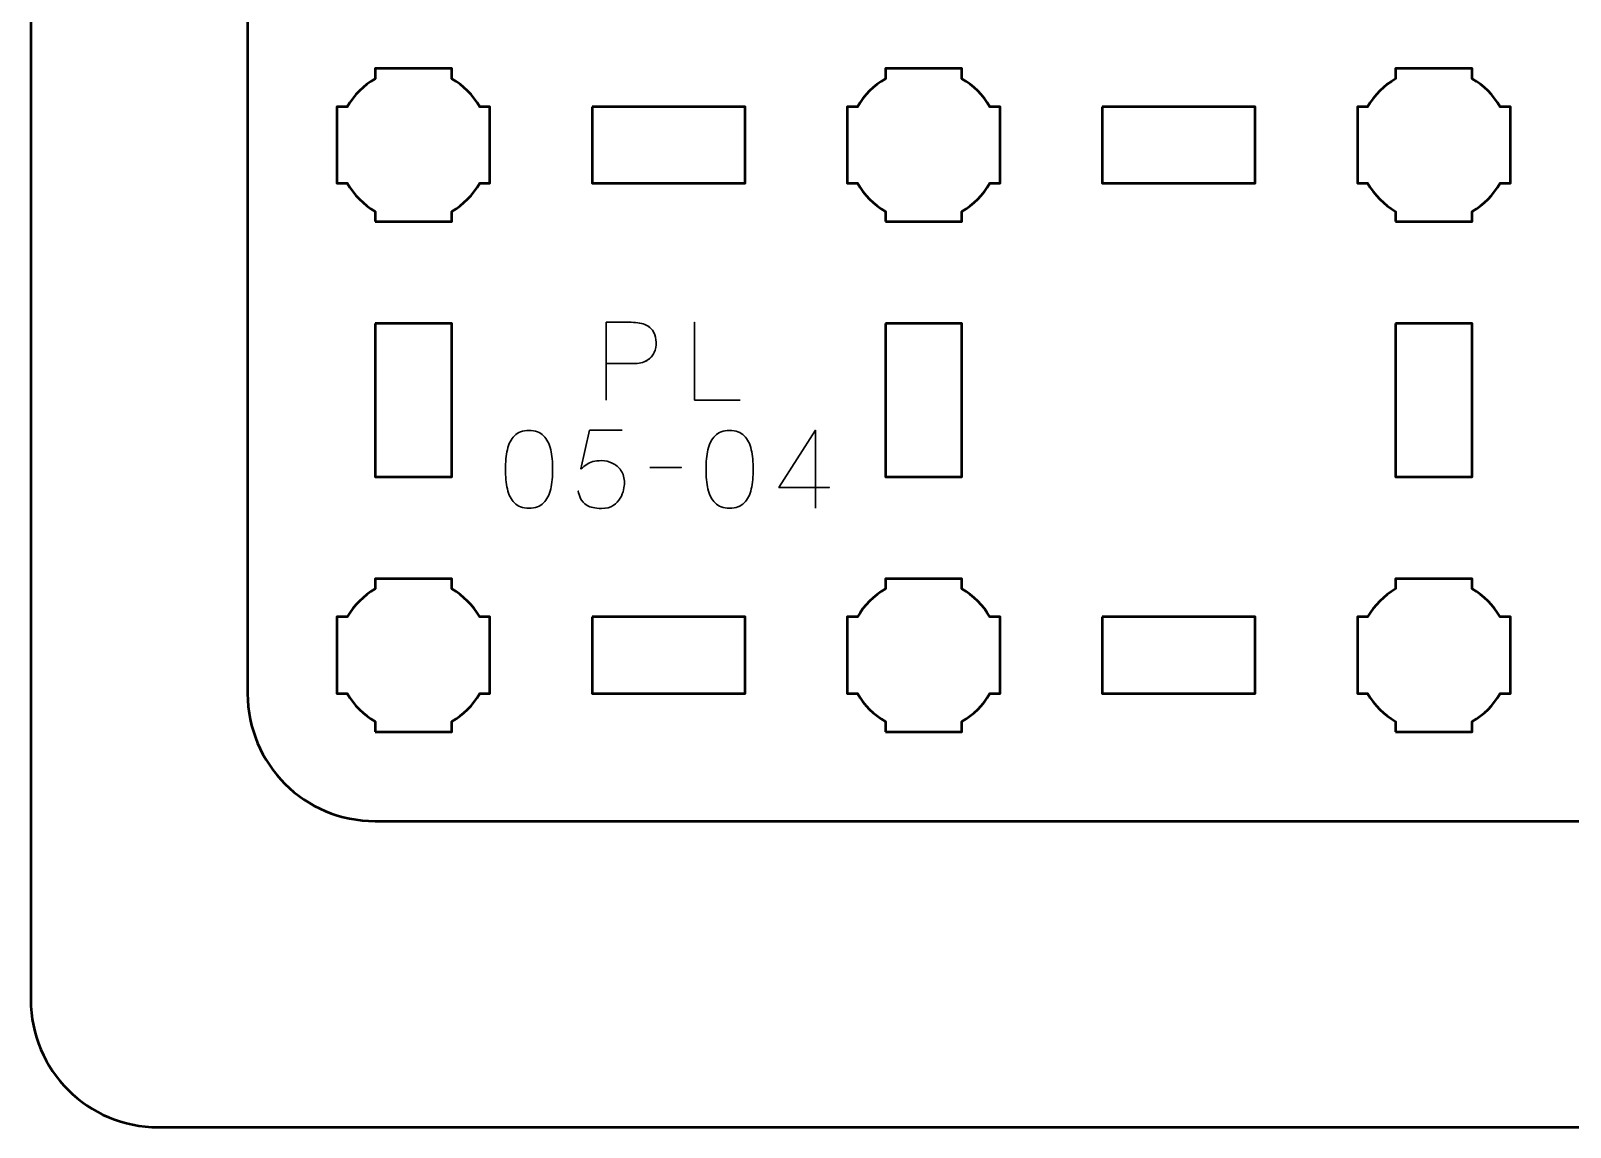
# Model space of a CAD drawing. Header units: centimetres. Extents: x -21 to 0, y -29.7 to 0.
# Drawn here: x -21 to -14.97, y -29.7 to -25.4 of the extents above; entities that cross this region are included whole.
import ezdxf

# ---------------------------------------------------------------- set-up
doc = ezdxf.new("R2010")
doc.units = ezdxf.units.CM
doc.header["$MEASUREMENT"] = 0
doc.layers.add('Layer 1', color=7, linetype='Continuous')

msp = doc.modelspace()

# ---------------------------------------------------------------- linework, layer by layer
at = {"layer": 'Layer 1', "color": 22, "lineweight": 53}
msp.add_open_spline([(-21.00003, -29.19995), (-21.00003, -29.19995), (-21.00003, -0.49992), (-21.00003, -0.49992), (-21.00003, -0.49992), (-21.00003, -0.22295), (-20.77694, 0.00004), (-20.49994, 0.00004), (-20.49994, 0.00004), (-20.49994, 0.00004), (-0.50008, 0.00004), (-0.50008, 0.00004), (-0.50008, 0.00004), (-0.22294, 0.00004), (0.00002, -0.22295), (0.00002, -0.49992), (0.00002, -0.49992), (0.00002, -0.49992), (0.00002, -29.19995), (0.00002, -29.19995), (0.00002, -29.19995), (0.00002, -29.47695), (-0.22294, -29.70004), (-0.50008, -29.70004), (-0.50008, -29.70004), (-0.50008, -29.70004), (-20.49994, -29.70004), (-20.49994, -29.70004), (-20.49994, -29.70004), (-20.77694, -29.70004), (-21.00003, -29.47695), (-21.00003, -29.19995)], degree=3, knots=[0, 0, 0, 0, 0.125, 0.125, 0.125, 0.125, 0.25, 0.25, 0.25, 0.25, 0.375, 0.375, 0.375, 0.375, 0.5, 0.5, 0.5, 0.5, 0.625, 0.625, 0.625, 0.625, 0.75, 0.75, 0.75, 0.75, 0.875, 0.875, 0.875, 0.875, 1, 1, 1, 1], dxfattribs=at)
at = {"layer": 'Layer 1', "color": 114, "lineweight": 53}
msp.add_open_spline([(-19.64995, -21.19999), (-19.64995, -21.19999), (-11.35005, -21.19999), (-11.35005, -21.19999), (-11.35005, -21.19999), (-11.07305, -21.19999), (-10.84995, -21.42308), (-10.84995, -21.70008), (-10.84995, -21.70008), (-10.84995, -21.70008), (-10.84995, -28.00005), (-10.84995, -28.00005), (-10.84995, -28.00005), (-10.84995, -28.27702), (-11.07305, -28.50001), (-11.35005, -28.50001), (-11.35005, -28.50001), (-11.35005, -28.50001), (-19.64995, -28.50001), (-19.64995, -28.50001), (-19.64995, -28.50001), (-19.92695, -28.50001), (-20.15005, -28.27702), (-20.15005, -28.00005), (-20.15005, -28.00005), (-20.15005, -28.00005), (-20.15005, -21.70008), (-20.15005, -21.70008), (-20.15005, -21.70008), (-20.15005, -21.42308), (-19.92695, -21.19999), (-19.64995, -21.19999)], degree=3, knots=[0, 0, 0, 0, 0.125, 0.125, 0.125, 0.125, 0.25, 0.25, 0.25, 0.25, 0.375, 0.375, 0.375, 0.375, 0.5, 0.5, 0.5, 0.5, 0.625, 0.625, 0.625, 0.625, 0.75, 0.75, 0.75, 0.75, 0.875, 0.875, 0.875, 0.875, 1, 1, 1, 1], dxfattribs=at)
at = {"layer": 'Layer 1', "lineweight": 53}
for points, knots in [([(-19.64995, -26.15001), (-19.64995, -26.15001), (-19.64995, -26.10994), (-19.64995, -26.10994), (-19.64995, -26.10994), (-19.69556, -26.08348), (-19.73349, -26.04556), (-19.75981, -25.99994), (-19.75981, -25.99994), (-19.75981, -25.99994), (-19.80002, -25.99994), (-19.80002, -25.99994), (-19.80002, -25.99994), (-19.80002, -25.99994), (-19.80002, -25.85001), (-19.80002, -25.85001), (-19.80002, -25.85001), (-19.80002, -25.85001), (-19.80002, -25.69994), (-19.80002, -25.69994), (-19.80002, -25.69994), (-19.80002, -25.69994), (-19.75981, -25.69994), (-19.75981, -25.69994), (-19.75981, -25.69994), (-19.73349, -25.65447), (-19.69556, -25.61644), (-19.64995, -25.59012), (-19.64995, -25.59012), (-19.64995, -25.59012), (-19.64995, -25.55001), (-19.64995, -25.55001), (-19.64995, -25.55001), (-19.64995, -25.55001), (-19.50002, -25.55001), (-19.50002, -25.55001), (-19.50002, -25.55001), (-19.50002, -25.55001), (-19.34995, -25.55001), (-19.34995, -25.55001), (-19.34995, -25.55001), (-19.34995, -25.55001), (-19.34995, -25.59012), (-19.34995, -25.59012), (-19.34995, -25.59012), (-19.30448, -25.61644), (-19.26645, -25.65447), (-19.24013, -25.69994), (-19.24013, -25.69994), (-19.24013, -25.69994), (-19.20002, -25.69994), (-19.20002, -25.69994), (-19.20002, -25.69994), (-19.20002, -25.69994), (-19.20002, -25.85001), (-19.20002, -25.85001), (-19.20002, -25.85001), (-19.20002, -25.85001), (-19.20002, -25.99994), (-19.20002, -25.99994), (-19.20002, -25.99994), (-19.20002, -25.99994), (-19.24013, -25.99994), (-19.24013, -25.99994), (-19.24013, -25.99994), (-19.26645, -26.04556), (-19.30448, -26.08348), (-19.34995, -26.10994), (-19.34995, -26.10994), (-19.34995, -26.10994), (-19.34995, -26.15001), (-19.34995, -26.15001), (-19.34995, -26.15001), (-19.34995, -26.15001), (-19.50002, -26.15001), (-19.50002, -26.15001), (-19.50002, -26.15001), (-19.50002, -26.15001), (-19.64995, -26.15001), (-19.64995, -26.15001)], [0, 0, 0, 0, 0.05, 0.05, 0.05, 0.05, 0.1, 0.1, 0.1, 0.1, 0.15, 0.15, 0.15, 0.15, 0.2, 0.2, 0.2, 0.2, 0.25, 0.25, 0.25, 0.25, 0.3, 0.3, 0.3, 0.3, 0.35, 0.35, 0.35, 0.35, 0.4, 0.4, 0.4, 0.4, 0.45, 0.45, 0.45, 0.45, 0.5, 0.5, 0.5, 0.5, 0.55, 0.55, 0.55, 0.55, 0.6, 0.6, 0.6, 0.6, 0.65, 0.65, 0.65, 0.65, 0.7, 0.7, 0.7, 0.7, 0.75, 0.75, 0.75, 0.75, 0.8, 0.8, 0.8, 0.8, 0.85, 0.85, 0.85, 0.85, 0.9, 0.9, 0.9, 0.9, 0.95, 0.95, 0.95, 0.95, 1, 1, 1, 1]), ([(-17.65002, -26.15001), (-17.65002, -26.15001), (-17.65002, -26.10994), (-17.65002, -26.10994), (-17.65002, -26.10994), (-17.69549, -26.08348), (-17.73352, -26.04556), (-17.75984, -25.99994), (-17.75984, -25.99994), (-17.75984, -25.99994), (-17.79995, -25.99994), (-17.79995, -25.99994), (-17.79995, -25.99994), (-17.79995, -25.99994), (-17.79995, -25.85001), (-17.79995, -25.85001), (-17.79995, -25.85001), (-17.79995, -25.85001), (-17.79995, -25.69994), (-17.79995, -25.69994), (-17.79995, -25.69994), (-17.79995, -25.69994), (-17.75984, -25.69994), (-17.75984, -25.69994), (-17.75984, -25.69994), (-17.73352, -25.65447), (-17.69549, -25.61644), (-17.65002, -25.59012), (-17.65002, -25.59012), (-17.65002, -25.59012), (-17.65002, -25.55001), (-17.65002, -25.55001), (-17.65002, -25.55001), (-17.65002, -25.55001), (-17.49995, -25.55001), (-17.49995, -25.55001), (-17.49995, -25.55001), (-17.49995, -25.55001), (-17.35002, -25.55001), (-17.35002, -25.55001), (-17.35002, -25.55001), (-17.35002, -25.55001), (-17.35002, -25.59012), (-17.35002, -25.59012), (-17.35002, -25.59012), (-17.30454, -25.61644), (-17.26651, -25.65447), (-17.2402, -25.69994), (-17.2402, -25.69994), (-17.2402, -25.69994), (-17.19994, -25.69994), (-17.19994, -25.69994), (-17.19994, -25.69994), (-17.19994, -25.69994), (-17.19994, -25.85001), (-17.19994, -25.85001), (-17.19994, -25.85001), (-17.19994, -25.85001), (-17.19994, -25.99994), (-17.19994, -25.99994), (-17.19994, -25.99994), (-17.19994, -25.99994), (-17.2402, -25.99994), (-17.2402, -25.99994), (-17.2402, -25.99994), (-17.26651, -26.04556), (-17.30454, -26.08348), (-17.35002, -26.10994), (-17.35002, -26.10994), (-17.35002, -26.10994), (-17.35002, -26.15001), (-17.35002, -26.15001), (-17.35002, -26.15001), (-17.35002, -26.15001), (-17.49995, -26.15001), (-17.49995, -26.15001), (-17.49995, -26.15001), (-17.49995, -26.15001), (-17.65002, -26.15001), (-17.65002, -26.15001)], [0, 0, 0, 0, 0.05, 0.05, 0.05, 0.05, 0.1, 0.1, 0.1, 0.1, 0.15, 0.15, 0.15, 0.15, 0.2, 0.2, 0.2, 0.2, 0.25, 0.25, 0.25, 0.25, 0.3, 0.3, 0.3, 0.3, 0.35, 0.35, 0.35, 0.35, 0.4, 0.4, 0.4, 0.4, 0.45, 0.45, 0.45, 0.45, 0.5, 0.5, 0.5, 0.5, 0.55, 0.55, 0.55, 0.55, 0.6, 0.6, 0.6, 0.6, 0.65, 0.65, 0.65, 0.65, 0.7, 0.7, 0.7, 0.7, 0.75, 0.75, 0.75, 0.75, 0.8, 0.8, 0.8, 0.8, 0.85, 0.85, 0.85, 0.85, 0.9, 0.9, 0.9, 0.9, 0.95, 0.95, 0.95, 0.95, 1, 1, 1, 1]), ([(-15.6501, -26.15001), (-15.6501, -26.15001), (-15.6501, -26.10994), (-15.6501, -26.10994), (-15.6501, -26.10994), (-15.69557, -26.08348), (-15.73346, -26.04556), (-15.75992, -25.99994), (-15.75992, -25.99994), (-15.75992, -25.99994), (-15.80003, -25.99994), (-15.80003, -25.99994), (-15.80003, -25.99994), (-15.80003, -25.99994), (-15.80003, -25.85001), (-15.80003, -25.85001), (-15.80003, -25.85001), (-15.80003, -25.85001), (-15.80003, -25.69994), (-15.80003, -25.69994), (-15.80003, -25.69994), (-15.80003, -25.69994), (-15.75992, -25.69994), (-15.75992, -25.69994), (-15.75992, -25.69994), (-15.73346, -25.65447), (-15.69557, -25.61644), (-15.6501, -25.59012), (-15.6501, -25.59012), (-15.6501, -25.59012), (-15.6501, -25.55001), (-15.6501, -25.55001), (-15.6501, -25.55001), (-15.6501, -25.55001), (-15.50002, -25.55001), (-15.50002, -25.55001), (-15.50002, -25.55001), (-15.50002, -25.55001), (-15.35009, -25.55001), (-15.35009, -25.55001), (-15.35009, -25.55001), (-15.35009, -25.55001), (-15.35009, -25.59012), (-15.35009, -25.59012), (-15.35009, -25.59012), (-15.30448, -25.61644), (-15.26656, -25.65447), (-15.24024, -25.69994), (-15.24024, -25.69994), (-15.24024, -25.69994), (-15.20002, -25.69994), (-15.20002, -25.69994), (-15.20002, -25.69994), (-15.20002, -25.69994), (-15.20002, -25.85001), (-15.20002, -25.85001), (-15.20002, -25.85001), (-15.20002, -25.85001), (-15.20002, -25.99994), (-15.20002, -25.99994), (-15.20002, -25.99994), (-15.20002, -25.99994), (-15.24024, -25.99994), (-15.24024, -25.99994), (-15.24024, -25.99994), (-15.26656, -26.04556), (-15.30448, -26.08348), (-15.35009, -26.10994), (-15.35009, -26.10994), (-15.35009, -26.10994), (-15.35009, -26.15001), (-15.35009, -26.15001), (-15.35009, -26.15001), (-15.35009, -26.15001), (-15.50002, -26.15001), (-15.50002, -26.15001), (-15.50002, -26.15001), (-15.50002, -26.15001), (-15.6501, -26.15001), (-15.6501, -26.15001)], [0, 0, 0, 0, 0.05, 0.05, 0.05, 0.05, 0.1, 0.1, 0.1, 0.1, 0.15, 0.15, 0.15, 0.15, 0.2, 0.2, 0.2, 0.2, 0.25, 0.25, 0.25, 0.25, 0.3, 0.3, 0.3, 0.3, 0.35, 0.35, 0.35, 0.35, 0.4, 0.4, 0.4, 0.4, 0.45, 0.45, 0.45, 0.45, 0.5, 0.5, 0.5, 0.5, 0.55, 0.55, 0.55, 0.55, 0.6, 0.6, 0.6, 0.6, 0.65, 0.65, 0.65, 0.65, 0.7, 0.7, 0.7, 0.7, 0.75, 0.75, 0.75, 0.75, 0.8, 0.8, 0.8, 0.8, 0.85, 0.85, 0.85, 0.85, 0.9, 0.9, 0.9, 0.9, 0.95, 0.95, 0.95, 0.95, 1, 1, 1, 1]), ([(-18.8, -25.69994), (-18.8, -25.69994), (-18.2, -25.69994), (-18.2, -25.69994), (-18.2, -25.69994), (-18.2, -25.69994), (-18.2, -25.99994), (-18.2, -25.99994), (-18.2, -25.99994), (-18.2, -25.99994), (-18.8, -25.99994), (-18.8, -25.99994), (-18.8, -25.99994), (-18.8, -25.99994), (-18.8, -25.69994), (-18.8, -25.69994)], [0, 0, 0, 0, 0.25, 0.25, 0.25, 0.25, 0.5, 0.5, 0.5, 0.5, 0.75, 0.75, 0.75, 0.75, 1, 1, 1, 1]), ([(-16.80004, -25.69994), (-16.80004, -25.69994), (-16.20004, -25.69994), (-16.20004, -25.69994), (-16.20004, -25.69994), (-16.20004, -25.69994), (-16.20004, -25.99994), (-16.20004, -25.99994), (-16.20004, -25.99994), (-16.20004, -25.99994), (-16.80004, -25.99994), (-16.80004, -25.99994), (-16.80004, -25.99994), (-16.80004, -25.99994), (-16.80004, -25.69994), (-16.80004, -25.69994)], [0, 0, 0, 0, 0.25, 0.25, 0.25, 0.25, 0.5, 0.5, 0.5, 0.5, 0.75, 0.75, 0.75, 0.75, 1, 1, 1, 1]), ([(-19.64995, -26.55006), (-19.64995, -26.55006), (-19.34995, -26.55006), (-19.34995, -26.55006), (-19.34995, -26.55006), (-19.34995, -26.55006), (-19.34995, -27.15007), (-19.34995, -27.15007), (-19.34995, -27.15007), (-19.34995, -27.15007), (-19.64995, -27.15007), (-19.64995, -27.15007), (-19.64995, -27.15007), (-19.64995, -27.15007), (-19.64995, -26.55006), (-19.64995, -26.55006)], [0, 0, 0, 0, 0.25, 0.25, 0.25, 0.25, 0.5, 0.5, 0.5, 0.5, 0.75, 0.75, 0.75, 0.75, 1, 1, 1, 1]), ([(-17.65002, -26.55006), (-17.65002, -26.55006), (-17.35002, -26.55006), (-17.35002, -26.55006), (-17.35002, -26.55006), (-17.35002, -26.55006), (-17.35002, -27.15007), (-17.35002, -27.15007), (-17.35002, -27.15007), (-17.35002, -27.15007), (-17.65002, -27.15007), (-17.65002, -27.15007), (-17.65002, -27.15007), (-17.65002, -27.15007), (-17.65002, -26.55006), (-17.65002, -26.55006)], [0, 0, 0, 0, 0.25, 0.25, 0.25, 0.25, 0.5, 0.5, 0.5, 0.5, 0.75, 0.75, 0.75, 0.75, 1, 1, 1, 1]), ([(-15.6501, -26.55006), (-15.6501, -26.55006), (-15.35009, -26.55006), (-15.35009, -26.55006), (-15.35009, -26.55006), (-15.35009, -26.55006), (-15.35009, -27.15007), (-15.35009, -27.15007), (-15.35009, -27.15007), (-15.35009, -27.15007), (-15.6501, -27.15007), (-15.6501, -27.15007), (-15.6501, -27.15007), (-15.6501, -27.15007), (-15.6501, -26.55006), (-15.6501, -26.55006)], [0, 0, 0, 0, 0.25, 0.25, 0.25, 0.25, 0.5, 0.5, 0.5, 0.5, 0.75, 0.75, 0.75, 0.75, 1, 1, 1, 1]), ([(-19.64995, -28.14998), (-19.64995, -28.14998), (-19.64995, -28.10987), (-19.64995, -28.10987), (-19.64995, -28.10987), (-19.69556, -28.08355), (-19.73349, -28.04552), (-19.75981, -28.00005), (-19.75981, -28.00005), (-19.75981, -28.00005), (-19.80002, -28.00005), (-19.80002, -28.00005), (-19.80002, -28.00005), (-19.80002, -28.00005), (-19.80002, -27.84998), (-19.80002, -27.84998), (-19.80002, -27.84998), (-19.80002, -27.84998), (-19.80002, -27.70005), (-19.80002, -27.70005), (-19.80002, -27.70005), (-19.80002, -27.70005), (-19.75981, -27.70005), (-19.75981, -27.70005), (-19.75981, -27.70005), (-19.73349, -27.65443), (-19.69556, -27.61655), (-19.64995, -27.59023), (-19.64995, -27.59023), (-19.64995, -27.59023), (-19.64995, -27.54998), (-19.64995, -27.54998), (-19.64995, -27.54998), (-19.64995, -27.54998), (-19.50002, -27.54998), (-19.50002, -27.54998), (-19.50002, -27.54998), (-19.50002, -27.54998), (-19.34995, -27.54998), (-19.34995, -27.54998), (-19.34995, -27.54998), (-19.34995, -27.54998), (-19.34995, -27.59023), (-19.34995, -27.59023), (-19.34995, -27.59023), (-19.30448, -27.61655), (-19.26645, -27.65443), (-19.24013, -27.70005), (-19.24013, -27.70005), (-19.24013, -27.70005), (-19.20002, -27.70005), (-19.20002, -27.70005), (-19.20002, -27.70005), (-19.20002, -27.70005), (-19.20002, -27.84998), (-19.20002, -27.84998), (-19.20002, -27.84998), (-19.20002, -27.84998), (-19.20002, -28.00005), (-19.20002, -28.00005), (-19.20002, -28.00005), (-19.20002, -28.00005), (-19.24013, -28.00005), (-19.24013, -28.00005), (-19.24013, -28.00005), (-19.26645, -28.04552), (-19.30448, -28.08355), (-19.34995, -28.10987), (-19.34995, -28.10987), (-19.34995, -28.10987), (-19.34995, -28.14998), (-19.34995, -28.14998), (-19.34995, -28.14998), (-19.34995, -28.14998), (-19.50002, -28.14998), (-19.50002, -28.14998), (-19.50002, -28.14998), (-19.50002, -28.14998), (-19.64995, -28.14998), (-19.64995, -28.14998)], [0, 0, 0, 0, 0.05, 0.05, 0.05, 0.05, 0.1, 0.1, 0.1, 0.1, 0.15, 0.15, 0.15, 0.15, 0.2, 0.2, 0.2, 0.2, 0.25, 0.25, 0.25, 0.25, 0.3, 0.3, 0.3, 0.3, 0.35, 0.35, 0.35, 0.35, 0.4, 0.4, 0.4, 0.4, 0.45, 0.45, 0.45, 0.45, 0.5, 0.5, 0.5, 0.5, 0.55, 0.55, 0.55, 0.55, 0.6, 0.6, 0.6, 0.6, 0.65, 0.65, 0.65, 0.65, 0.7, 0.7, 0.7, 0.7, 0.75, 0.75, 0.75, 0.75, 0.8, 0.8, 0.8, 0.8, 0.85, 0.85, 0.85, 0.85, 0.9, 0.9, 0.9, 0.9, 0.95, 0.95, 0.95, 0.95, 1, 1, 1, 1]), ([(-17.65002, -28.14998), (-17.65002, -28.14998), (-17.65002, -28.10987), (-17.65002, -28.10987), (-17.65002, -28.10987), (-17.69549, -28.08355), (-17.73352, -28.04552), (-17.75984, -28.00005), (-17.75984, -28.00005), (-17.75984, -28.00005), (-17.79995, -28.00005), (-17.79995, -28.00005), (-17.79995, -28.00005), (-17.79995, -28.00005), (-17.79995, -27.84998), (-17.79995, -27.84998), (-17.79995, -27.84998), (-17.79995, -27.84998), (-17.79995, -27.70005), (-17.79995, -27.70005), (-17.79995, -27.70005), (-17.79995, -27.70005), (-17.75984, -27.70005), (-17.75984, -27.70005), (-17.75984, -27.70005), (-17.73352, -27.65443), (-17.69549, -27.61655), (-17.65002, -27.59023), (-17.65002, -27.59023), (-17.65002, -27.59023), (-17.65002, -27.54998), (-17.65002, -27.54998), (-17.65002, -27.54998), (-17.65002, -27.54998), (-17.49995, -27.54998), (-17.49995, -27.54998), (-17.49995, -27.54998), (-17.49995, -27.54998), (-17.35002, -27.54998), (-17.35002, -27.54998), (-17.35002, -27.54998), (-17.35002, -27.54998), (-17.35002, -27.59023), (-17.35002, -27.59023), (-17.35002, -27.59023), (-17.30454, -27.61655), (-17.26651, -27.65443), (-17.2402, -27.70005), (-17.2402, -27.70005), (-17.2402, -27.70005), (-17.19994, -27.70005), (-17.19994, -27.70005), (-17.19994, -27.70005), (-17.19994, -27.70005), (-17.19994, -27.84998), (-17.19994, -27.84998), (-17.19994, -27.84998), (-17.19994, -27.84998), (-17.19994, -28.00005), (-17.19994, -28.00005), (-17.19994, -28.00005), (-17.19994, -28.00005), (-17.2402, -28.00005), (-17.2402, -28.00005), (-17.2402, -28.00005), (-17.26651, -28.04552), (-17.30454, -28.08355), (-17.35002, -28.10987), (-17.35002, -28.10987), (-17.35002, -28.10987), (-17.35002, -28.14998), (-17.35002, -28.14998), (-17.35002, -28.14998), (-17.35002, -28.14998), (-17.49995, -28.14998), (-17.49995, -28.14998), (-17.49995, -28.14998), (-17.49995, -28.14998), (-17.65002, -28.14998), (-17.65002, -28.14998)], [0, 0, 0, 0, 0.05, 0.05, 0.05, 0.05, 0.1, 0.1, 0.1, 0.1, 0.15, 0.15, 0.15, 0.15, 0.2, 0.2, 0.2, 0.2, 0.25, 0.25, 0.25, 0.25, 0.3, 0.3, 0.3, 0.3, 0.35, 0.35, 0.35, 0.35, 0.4, 0.4, 0.4, 0.4, 0.45, 0.45, 0.45, 0.45, 0.5, 0.5, 0.5, 0.5, 0.55, 0.55, 0.55, 0.55, 0.6, 0.6, 0.6, 0.6, 0.65, 0.65, 0.65, 0.65, 0.7, 0.7, 0.7, 0.7, 0.75, 0.75, 0.75, 0.75, 0.8, 0.8, 0.8, 0.8, 0.85, 0.85, 0.85, 0.85, 0.9, 0.9, 0.9, 0.9, 0.95, 0.95, 0.95, 0.95, 1, 1, 1, 1]), ([(-15.6501, -28.14998), (-15.6501, -28.14998), (-15.6501, -28.10987), (-15.6501, -28.10987), (-15.6501, -28.10987), (-15.69557, -28.08355), (-15.73346, -28.04552), (-15.75992, -28.00005), (-15.75992, -28.00005), (-15.75992, -28.00005), (-15.80003, -28.00005), (-15.80003, -28.00005), (-15.80003, -28.00005), (-15.80003, -28.00005), (-15.80003, -27.84998), (-15.80003, -27.84998), (-15.80003, -27.84998), (-15.80003, -27.84998), (-15.80003, -27.70005), (-15.80003, -27.70005), (-15.80003, -27.70005), (-15.80003, -27.70005), (-15.75992, -27.70005), (-15.75992, -27.70005), (-15.75992, -27.70005), (-15.73346, -27.65443), (-15.69557, -27.61655), (-15.6501, -27.59023), (-15.6501, -27.59023), (-15.6501, -27.59023), (-15.6501, -27.54998), (-15.6501, -27.54998), (-15.6501, -27.54998), (-15.6501, -27.54998), (-15.50002, -27.54998), (-15.50002, -27.54998), (-15.50002, -27.54998), (-15.50002, -27.54998), (-15.35009, -27.54998), (-15.35009, -27.54998), (-15.35009, -27.54998), (-15.35009, -27.54998), (-15.35009, -27.59023), (-15.35009, -27.59023), (-15.35009, -27.59023), (-15.30448, -27.61655), (-15.26656, -27.65443), (-15.24024, -27.70005), (-15.24024, -27.70005), (-15.24024, -27.70005), (-15.20002, -27.70005), (-15.20002, -27.70005), (-15.20002, -27.70005), (-15.20002, -27.70005), (-15.20002, -27.84998), (-15.20002, -27.84998), (-15.20002, -27.84998), (-15.20002, -27.84998), (-15.20002, -28.00005), (-15.20002, -28.00005), (-15.20002, -28.00005), (-15.20002, -28.00005), (-15.24024, -28.00005), (-15.24024, -28.00005), (-15.24024, -28.00005), (-15.26656, -28.04552), (-15.30448, -28.08355), (-15.35009, -28.10987), (-15.35009, -28.10987), (-15.35009, -28.10987), (-15.35009, -28.14998), (-15.35009, -28.14998), (-15.35009, -28.14998), (-15.35009, -28.14998), (-15.50002, -28.14998), (-15.50002, -28.14998), (-15.50002, -28.14998), (-15.50002, -28.14998), (-15.6501, -28.14998), (-15.6501, -28.14998)], [0, 0, 0, 0, 0.05, 0.05, 0.05, 0.05, 0.1, 0.1, 0.1, 0.1, 0.15, 0.15, 0.15, 0.15, 0.2, 0.2, 0.2, 0.2, 0.25, 0.25, 0.25, 0.25, 0.3, 0.3, 0.3, 0.3, 0.35, 0.35, 0.35, 0.35, 0.4, 0.4, 0.4, 0.4, 0.45, 0.45, 0.45, 0.45, 0.5, 0.5, 0.5, 0.5, 0.55, 0.55, 0.55, 0.55, 0.6, 0.6, 0.6, 0.6, 0.65, 0.65, 0.65, 0.65, 0.7, 0.7, 0.7, 0.7, 0.75, 0.75, 0.75, 0.75, 0.8, 0.8, 0.8, 0.8, 0.85, 0.85, 0.85, 0.85, 0.9, 0.9, 0.9, 0.9, 0.95, 0.95, 0.95, 0.95, 1, 1, 1, 1]), ([(-18.8, -27.70005), (-18.8, -27.70005), (-18.2, -27.70005), (-18.2, -27.70005), (-18.2, -27.70005), (-18.2, -27.70005), (-18.2, -28.00005), (-18.2, -28.00005), (-18.2, -28.00005), (-18.2, -28.00005), (-18.8, -28.00005), (-18.8, -28.00005), (-18.8, -28.00005), (-18.8, -28.00005), (-18.8, -27.70005), (-18.8, -27.70005)], [0, 0, 0, 0, 0.25, 0.25, 0.25, 0.25, 0.5, 0.5, 0.5, 0.5, 0.75, 0.75, 0.75, 0.75, 1, 1, 1, 1]), ([(-16.80004, -27.70005), (-16.80004, -27.70005), (-16.20004, -27.70005), (-16.20004, -27.70005), (-16.20004, -27.70005), (-16.20004, -27.70005), (-16.20004, -28.00005), (-16.20004, -28.00005), (-16.20004, -28.00005), (-16.20004, -28.00005), (-16.80004, -28.00005), (-16.80004, -28.00005), (-16.80004, -28.00005), (-16.80004, -28.00005), (-16.80004, -27.70005), (-16.80004, -27.70005)], [0, 0, 0, 0, 0.25, 0.25, 0.25, 0.25, 0.5, 0.5, 0.5, 0.5, 0.75, 0.75, 0.75, 0.75, 1, 1, 1, 1])]:
    msp.add_open_spline(points, degree=3, knots=knots, dxfattribs=at)
at = {"layer": 'Layer 1', "color": 40, "lineweight": 30}
for points, knots in [([(-18.74458, -26.85007), (-18.74458, -26.85007), (-18.74458, -26.54484), (-18.74458, -26.54484), (-18.74458, -26.54484), (-18.74458, -26.54484), (-18.64729, -26.54484), (-18.64729, -26.54484), (-18.64729, -26.54484), (-18.62167, -26.54512), (-18.60167, -26.54883), (-18.58749, -26.55599), (-18.58749, -26.55599), (-18.57359, -26.56329), (-18.56378, -26.57282), (-18.55814, -26.58467), (-18.55814, -26.58467), (-18.55264, -26.59652), (-18.5496, -26.60933), (-18.54904, -26.62309), (-18.54904, -26.62309), (-18.54837, -26.63716), (-18.55069, -26.65053), (-18.5562, -26.6632), (-18.5562, -26.6632), (-18.56174, -26.6759), (-18.57123, -26.68634), (-18.58446, -26.69449), (-18.58446, -26.69449), (-18.59797, -26.7026), (-18.61617, -26.70677), (-18.63931, -26.70701), (-18.63931, -26.70701), (-18.63931, -26.70701), (-18.74458, -26.70701), (-18.74458, -26.70701), (-18.74458, -26.70701), (-18.74458, -26.70701), (-18.63931, -26.70701), (-18.63931, -26.70701), (-18.63931, -26.70701), (-18.61656, -26.70677), (-18.59853, -26.7026), (-18.58502, -26.69449), (-18.58502, -26.69449), (-18.57165, -26.68634), (-18.56213, -26.6759), (-18.55648, -26.6632), (-18.55648, -26.6632), (-18.55098, -26.65053), (-18.54851, -26.63716), (-18.54904, -26.62309), (-18.54904, -26.62309), (-18.5496, -26.60933), (-18.55264, -26.59652), (-18.55828, -26.58467), (-18.55828, -26.58467), (-18.56407, -26.57282), (-18.57398, -26.56329), (-18.58791, -26.55599), (-18.58791, -26.55599), (-18.60209, -26.54883), (-18.62196, -26.54512), (-18.64729, -26.54484), (-18.64729, -26.54484), (-18.64729, -26.54484), (-18.74458, -26.54484), (-18.74458, -26.54484), (-18.74458, -26.54484), (-18.74458, -26.54484), (-18.74458, -26.85007), (-18.74458, -26.85007)], [0, 0, 0, 0, 0.0555556, 0.0555556, 0.0555556, 0.0555556, 0.1111111, 0.1111111, 0.1111111, 0.1111111, 0.1666667, 0.1666667, 0.1666667, 0.1666667, 0.2222222, 0.2222222, 0.2222222, 0.2222222, 0.2777778, 0.2777778, 0.2777778, 0.2777778, 0.3333333, 0.3333333, 0.3333333, 0.3333333, 0.3888889, 0.3888889, 0.3888889, 0.3888889, 0.4444444, 0.4444444, 0.4444444, 0.4444444, 0.5, 0.5, 0.5, 0.5, 0.5555556, 0.5555556, 0.5555556, 0.5555556, 0.6111111, 0.6111111, 0.6111111, 0.6111111, 0.6666667, 0.6666667, 0.6666667, 0.6666667, 0.7222222, 0.7222222, 0.7222222, 0.7222222, 0.7777778, 0.7777778, 0.7777778, 0.7777778, 0.8333333, 0.8333333, 0.8333333, 0.8333333, 0.8888889, 0.8888889, 0.8888889, 0.8888889, 0.9444444, 0.9444444, 0.9444444, 0.9444444, 1, 1, 1, 1]), ([(-18.21997, -26.85007), (-18.21997, -26.85007), (-18.39815, -26.85007), (-18.39815, -26.85007), (-18.39815, -26.85007), (-18.39815, -26.85007), (-18.39815, -26.54484), (-18.39815, -26.54484), (-18.39815, -26.54484), (-18.39815, -26.54484), (-18.39815, -26.85007), (-18.39815, -26.85007), (-18.39815, -26.85007), (-18.39815, -26.85007), (-18.21997, -26.85007), (-18.21997, -26.85007)], [0, 0, 0, 0, 0.25, 0.25, 0.25, 0.25, 0.5, 0.5, 0.5, 0.5, 0.75, 0.75, 0.75, 0.75, 1, 1, 1, 1]), ([(-19.04705, -27.2734), (-19.02254, -27.27312), (-19.00352, -27.26624), (-18.99001, -27.25273), (-18.99001, -27.25273), (-18.97664, -27.23921), (-18.96729, -27.22105), (-18.96203, -27.19801), (-18.96203, -27.19801), (-18.95695, -27.17515), (-18.95445, -27.1495), (-18.95473, -27.121), (-18.95473, -27.121), (-18.95445, -27.09288), (-18.95695, -27.06724), (-18.96203, -27.04423), (-18.96203, -27.04423), (-18.96729, -27.02148), (-18.97664, -27.00331), (-18.99001, -26.98952), (-18.99001, -26.98952), (-19.00352, -26.97601), (-19.02254, -26.96899), (-19.04705, -26.96856), (-19.04705, -26.96856), (-19.07175, -26.96899), (-19.09076, -26.97601), (-19.10413, -26.98952), (-19.10413, -26.98952), (-19.11761, -27.00331), (-19.12685, -27.02148), (-19.13197, -27.04423), (-19.13197, -27.04423), (-19.13719, -27.06724), (-19.13966, -27.09288), (-19.13927, -27.121), (-19.13927, -27.121), (-19.13966, -27.1495), (-19.13719, -27.17515), (-19.13197, -27.19801), (-19.13197, -27.19801), (-19.12685, -27.22105), (-19.11761, -27.23921), (-19.10413, -27.25273), (-19.10413, -27.25273), (-19.09076, -27.26624), (-19.07175, -27.27312), (-19.04705, -27.2734)], [0, 0, 0, 0, 0.0833333, 0.0833333, 0.0833333, 0.0833333, 0.1666667, 0.1666667, 0.1666667, 0.1666667, 0.25, 0.25, 0.25, 0.25, 0.3333333, 0.3333333, 0.3333333, 0.3333333, 0.4166667, 0.4166667, 0.4166667, 0.4166667, 0.5, 0.5, 0.5, 0.5, 0.5833333, 0.5833333, 0.5833333, 0.5833333, 0.6666667, 0.6666667, 0.6666667, 0.6666667, 0.75, 0.75, 0.75, 0.75, 0.8333333, 0.8333333, 0.8333333, 0.8333333, 0.9166667, 0.9166667, 0.9166667, 0.9166667, 1, 1, 1, 1]), ([(-19.04705, -27.2734), (-19.02254, -27.27312), (-19.00352, -27.26624), (-18.99001, -27.25273), (-18.99001, -27.25273), (-18.97664, -27.23921), (-18.96729, -27.22105), (-18.96203, -27.19801), (-18.96203, -27.19801), (-18.95695, -27.17515), (-18.95445, -27.1495), (-18.95473, -27.121), (-18.95473, -27.121), (-18.95445, -27.09288), (-18.95695, -27.06724), (-18.96203, -27.04423), (-18.96203, -27.04423), (-18.96729, -27.02148), (-18.97664, -27.00331), (-18.99001, -26.98952), (-18.99001, -26.98952), (-19.00352, -26.97601), (-19.02254, -26.96899), (-19.04705, -26.96856), (-19.04705, -26.96856), (-19.07175, -26.96899), (-19.09076, -26.97601), (-19.10413, -26.98952), (-19.10413, -26.98952), (-19.11761, -27.00331), (-19.12685, -27.02148), (-19.13197, -27.04423), (-19.13197, -27.04423), (-19.13719, -27.06724), (-19.13966, -27.09288), (-19.13927, -27.121), (-19.13927, -27.121), (-19.13966, -27.1495), (-19.13719, -27.17515), (-19.13197, -27.19801), (-19.13197, -27.19801), (-19.12685, -27.22105), (-19.11761, -27.23921), (-19.10413, -27.25273), (-19.10413, -27.25273), (-19.09076, -27.26624), (-19.07175, -27.27312), (-19.04705, -27.2734)], [0, 0, 0, 0, 0.0833333, 0.0833333, 0.0833333, 0.0833333, 0.1666667, 0.1666667, 0.1666667, 0.1666667, 0.25, 0.25, 0.25, 0.25, 0.3333333, 0.3333333, 0.3333333, 0.3333333, 0.4166667, 0.4166667, 0.4166667, 0.4166667, 0.5, 0.5, 0.5, 0.5, 0.5833333, 0.5833333, 0.5833333, 0.5833333, 0.6666667, 0.6666667, 0.6666667, 0.6666667, 0.75, 0.75, 0.75, 0.75, 0.8333333, 0.8333333, 0.8333333, 0.8333333, 0.9166667, 0.9166667, 0.9166667, 0.9166667, 1, 1, 1, 1]), ([(-18.68256, -26.96818), (-18.68256, -26.96818), (-18.80963, -26.96818), (-18.80963, -26.96818), (-18.80963, -26.96818), (-18.80963, -26.96818), (-18.84339, -27.11976), (-18.84339, -27.11976), (-18.84339, -27.11976), (-18.83567, -27.11313), (-18.82823, -27.10721), (-18.82092, -27.10223), (-18.82092, -27.10223), (-18.8139, -27.09743), (-18.80579, -27.09369), (-18.79655, -27.09108), (-18.79655, -27.09108), (-18.78744, -27.08861), (-18.77601, -27.08738), (-18.76222, -27.0871), (-18.76222, -27.0871), (-18.74804, -27.08724), (-18.7341, -27.09041), (-18.72049, -27.09673), (-18.72049, -27.09673), (-18.70698, -27.10322), (-18.69569, -27.11285), (-18.68673, -27.12569), (-18.68673, -27.12569), (-18.67791, -27.13878), (-18.67321, -27.15515), (-18.67279, -27.17473), (-18.67279, -27.17473), (-18.67279, -27.18161), (-18.67403, -27.19043), (-18.67625, -27.20133), (-18.67625, -27.20133), (-18.67872, -27.21223), (-18.68313, -27.22323), (-18.68948, -27.23442), (-18.68948, -27.23442), (-18.69593, -27.24571), (-18.70504, -27.2552), (-18.71689, -27.26278), (-18.71689, -27.26278), (-18.72888, -27.27051), (-18.7443, -27.27435), (-18.76307, -27.27463), (-18.76307, -27.27463), (-18.78815, -27.27421), (-18.80688, -27.27022), (-18.81926, -27.2625), (-18.81926, -27.2625), (-18.83196, -27.25481), (-18.8405, -27.24556), (-18.84505, -27.23495), (-18.84505, -27.23495), (-18.84989, -27.22447), (-18.85292, -27.21498), (-18.85401, -27.20616), (-18.85401, -27.20616), (-18.85292, -27.21498), (-18.84989, -27.22447), (-18.84505, -27.23495), (-18.84505, -27.23495), (-18.8405, -27.24556), (-18.83196, -27.25481), (-18.81926, -27.2625), (-18.81926, -27.2625), (-18.80688, -27.27022), (-18.78815, -27.27421), (-18.76307, -27.27463), (-18.76307, -27.27463), (-18.7443, -27.27435), (-18.72888, -27.27051), (-18.71689, -27.26278), (-18.71689, -27.26278), (-18.70504, -27.2552), (-18.69593, -27.24571), (-18.68948, -27.23442), (-18.68948, -27.23442), (-18.68313, -27.22323), (-18.67872, -27.21223), (-18.67625, -27.20133), (-18.67625, -27.20133), (-18.67403, -27.19043), (-18.67279, -27.18161), (-18.67279, -27.17473), (-18.67279, -27.17473), (-18.67321, -27.15515), (-18.67791, -27.13878), (-18.68673, -27.12569), (-18.68673, -27.12569), (-18.69569, -27.11285), (-18.70698, -27.10322), (-18.72049, -27.09673), (-18.72049, -27.09673), (-18.7341, -27.09041), (-18.74804, -27.08724), (-18.76222, -27.0871), (-18.76222, -27.0871), (-18.77601, -27.08738), (-18.78744, -27.08861), (-18.79655, -27.09108), (-18.79655, -27.09108), (-18.80579, -27.09369), (-18.8139, -27.09743), (-18.82092, -27.10223), (-18.82092, -27.10223), (-18.82823, -27.10721), (-18.83567, -27.11313), (-18.84339, -27.11976), (-18.84339, -27.11976), (-18.84339, -27.11976), (-18.80963, -26.96818), (-18.80963, -26.96818), (-18.80963, -26.96818), (-18.80963, -26.96818), (-18.68256, -26.96818), (-18.68256, -26.96818)], [0, 0, 0, 0, 0.0333333, 0.0333333, 0.0333333, 0.0333333, 0.0666667, 0.0666667, 0.0666667, 0.0666667, 0.1, 0.1, 0.1, 0.1, 0.1333333, 0.1333333, 0.1333333, 0.1333333, 0.1666667, 0.1666667, 0.1666667, 0.1666667, 0.2, 0.2, 0.2, 0.2, 0.2333333, 0.2333333, 0.2333333, 0.2333333, 0.2666667, 0.2666667, 0.2666667, 0.2666667, 0.3, 0.3, 0.3, 0.3, 0.3333333, 0.3333333, 0.3333333, 0.3333333, 0.3666667, 0.3666667, 0.3666667, 0.3666667, 0.4, 0.4, 0.4, 0.4, 0.4333333, 0.4333333, 0.4333333, 0.4333333, 0.4666667, 0.4666667, 0.4666667, 0.4666667, 0.5, 0.5, 0.5, 0.5, 0.5333333, 0.5333333, 0.5333333, 0.5333333, 0.5666667, 0.5666667, 0.5666667, 0.5666667, 0.6, 0.6, 0.6, 0.6, 0.6333333, 0.6333333, 0.6333333, 0.6333333, 0.6666667, 0.6666667, 0.6666667, 0.6666667, 0.7, 0.7, 0.7, 0.7, 0.7333333, 0.7333333, 0.7333333, 0.7333333, 0.7666667, 0.7666667, 0.7666667, 0.7666667, 0.8, 0.8, 0.8, 0.8, 0.8333333, 0.8333333, 0.8333333, 0.8333333, 0.8666667, 0.8666667, 0.8666667, 0.8666667, 0.9, 0.9, 0.9, 0.9, 0.9333333, 0.9333333, 0.9333333, 0.9333333, 0.9666667, 0.9666667, 0.9666667, 0.9666667, 1, 1, 1, 1]), ([(-18.26075, -27.2734), (-18.23623, -27.27312), (-18.21721, -27.26624), (-18.2037, -27.25273), (-18.2037, -27.25273), (-18.19033, -27.23921), (-18.18098, -27.22105), (-18.17573, -27.19801), (-18.17573, -27.19801), (-18.17065, -27.17515), (-18.16814, -27.1495), (-18.16843, -27.121), (-18.16843, -27.121), (-18.16814, -27.09288), (-18.17065, -27.06724), (-18.17573, -27.04423), (-18.17573, -27.04423), (-18.18098, -27.02148), (-18.19033, -27.00331), (-18.2037, -26.98952), (-18.2037, -26.98952), (-18.21721, -26.97601), (-18.23623, -26.96899), (-18.26075, -26.96856), (-18.26075, -26.96856), (-18.28544, -26.96899), (-18.30446, -26.97601), (-18.31783, -26.98952), (-18.31783, -26.98952), (-18.3313, -27.00331), (-18.34055, -27.02148), (-18.34566, -27.04423), (-18.34566, -27.04423), (-18.35088, -27.06724), (-18.35335, -27.09288), (-18.35296, -27.121), (-18.35296, -27.121), (-18.35335, -27.1495), (-18.35088, -27.17515), (-18.34566, -27.19801), (-18.34566, -27.19801), (-18.34055, -27.22105), (-18.3313, -27.23921), (-18.31783, -27.25273), (-18.31783, -27.25273), (-18.30446, -27.26624), (-18.28544, -27.27312), (-18.26075, -27.2734)], [0, 0, 0, 0, 0.0833333, 0.0833333, 0.0833333, 0.0833333, 0.1666667, 0.1666667, 0.1666667, 0.1666667, 0.25, 0.25, 0.25, 0.25, 0.3333333, 0.3333333, 0.3333333, 0.3333333, 0.4166667, 0.4166667, 0.4166667, 0.4166667, 0.5, 0.5, 0.5, 0.5, 0.5833333, 0.5833333, 0.5833333, 0.5833333, 0.6666667, 0.6666667, 0.6666667, 0.6666667, 0.75, 0.75, 0.75, 0.75, 0.8333333, 0.8333333, 0.8333333, 0.8333333, 0.9166667, 0.9166667, 0.9166667, 0.9166667, 1, 1, 1, 1]), ([(-18.26075, -27.2734), (-18.23623, -27.27312), (-18.21721, -27.26624), (-18.2037, -27.25273), (-18.2037, -27.25273), (-18.19033, -27.23921), (-18.18098, -27.22105), (-18.17573, -27.19801), (-18.17573, -27.19801), (-18.17065, -27.17515), (-18.16814, -27.1495), (-18.16843, -27.121), (-18.16843, -27.121), (-18.16814, -27.09288), (-18.17065, -27.06724), (-18.17573, -27.04423), (-18.17573, -27.04423), (-18.18098, -27.02148), (-18.19033, -27.00331), (-18.2037, -26.98952), (-18.2037, -26.98952), (-18.21721, -26.97601), (-18.23623, -26.96899), (-18.26075, -26.96856), (-18.26075, -26.96856), (-18.28544, -26.96899), (-18.30446, -26.97601), (-18.31783, -26.98952), (-18.31783, -26.98952), (-18.3313, -27.00331), (-18.34055, -27.02148), (-18.34566, -27.04423), (-18.34566, -27.04423), (-18.35088, -27.06724), (-18.35335, -27.09288), (-18.35296, -27.121), (-18.35296, -27.121), (-18.35335, -27.1495), (-18.35088, -27.17515), (-18.34566, -27.19801), (-18.34566, -27.19801), (-18.34055, -27.22105), (-18.3313, -27.23921), (-18.31783, -27.25273), (-18.31783, -27.25273), (-18.30446, -27.26624), (-18.28544, -27.27312), (-18.26075, -27.2734)], [0, 0, 0, 0, 0.0833333, 0.0833333, 0.0833333, 0.0833333, 0.1666667, 0.1666667, 0.1666667, 0.1666667, 0.25, 0.25, 0.25, 0.25, 0.3333333, 0.3333333, 0.3333333, 0.3333333, 0.4166667, 0.4166667, 0.4166667, 0.4166667, 0.5, 0.5, 0.5, 0.5, 0.5833333, 0.5833333, 0.5833333, 0.5833333, 0.6666667, 0.6666667, 0.6666667, 0.6666667, 0.75, 0.75, 0.75, 0.75, 0.8333333, 0.8333333, 0.8333333, 0.8333333, 0.9166667, 0.9166667, 0.9166667, 0.9166667, 1, 1, 1, 1]), ([(-17.92384, -27.2734), (-17.92384, -27.2734), (-17.92384, -26.96818), (-17.92384, -26.96818), (-17.92384, -26.96818), (-17.92384, -26.96818), (-18.06771, -27.19208), (-18.06771, -27.19208), (-18.06771, -27.19208), (-18.06771, -27.19208), (-17.86966, -27.19208), (-17.86966, -27.19208), (-17.86966, -27.19208), (-17.86966, -27.19208), (-18.06771, -27.19208), (-18.06771, -27.19208), (-18.06771, -27.19208), (-18.06771, -27.19208), (-17.92384, -26.96818), (-17.92384, -26.96818), (-17.92384, -26.96818), (-17.92384, -26.96818), (-17.92384, -27.2734), (-17.92384, -27.2734)], [0, 0, 0, 0, 0.1666667, 0.1666667, 0.1666667, 0.1666667, 0.3333333, 0.3333333, 0.3333333, 0.3333333, 0.5, 0.5, 0.5, 0.5, 0.6666667, 0.6666667, 0.6666667, 0.6666667, 0.8333333, 0.8333333, 0.8333333, 0.8333333, 1, 1, 1, 1]), ([(-18.57288, -27.11384), (-18.57288, -27.11384), (-18.44969, -27.11384), (-18.44969, -27.11384), (-18.44969, -27.11384), (-18.44969, -27.11384), (-18.57288, -27.11384), (-18.57288, -27.11384)], [0, 0, 0, 0, 0.5, 0.5, 0.5, 0.5, 1, 1, 1, 1])]:
    msp.add_open_spline(points, degree=3, knots=knots, dxfattribs=at)

doc.saveas('drawing.dxf')
